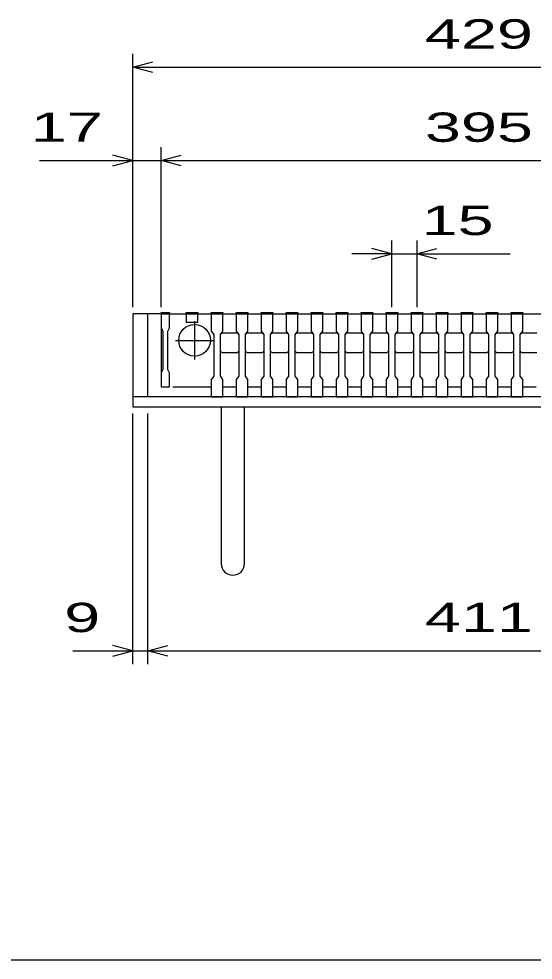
# Model space of a CAD drawing. Units: millimetres, scale not verified. Extents: x -1456 to 1389, y -1026 to 839.
# Drawn here: x -1016 to -708, y -921 to -356 of the extents above; entities that cross this region are included whole.
import ezdxf
from ezdxf.enums import TextEntityAlignment as Align

# ---------------------------------------------------------------- set-up
doc = ezdxf.new("R2010")
doc.units = ezdxf.units.MM
doc.header["$LTSCALE"] = 8
for name, color, linetype, lineweight in [('0_2', 150, 'Continuous', 25), ('16', 3, 'Continuous', 25), ('19', 6, 'Continuous', 25), ('22', 4, 'Continuous', 25)]:
    doc.layers.add(name, color=color, linetype=linetype, lineweight=lineweight)
doc.styles.add('ベクトル', font='')
doc.styles.get('ベクトル').set_extended_font_data('ベクトル')

msp = doc.modelspace()

# ---------------------------------------------------------------- linework, layer by layer
at = {"layer": '0_2'}
msp.add_line((1388.8, -921.2), (-1379.2, -921.2), dxfattribs=at)
at = {"layer": '16'}
for p, q in [((-931, -533), (-931, -532.3)), ((-931, -532.3), (-926, -532.3)), ((-931, -533), (-931, -541.5)), ((-926, -533), (-931, -533)), ((-931, -533), (-931, -577)), ((-931, -533), (-536, -533)), ((-926, -532.3), (-926, -533)), ((-926, -541.5), (-926, -533)), ((-925.5, -533), (-902.5, -533)), ((-916, -533), (-916, -532.3)), ((-916, -532.3), (-909, -532.3)), ((-916, -533), (-916, -538)), ((-909, -533), (-916, -533)), ((-909, -532.3), (-909, -533)), ((-909, -538), (-909, -533)), ((-901, -533), (-901, -532.3)), ((-901, -532.3), (-894, -532.3)), ((-901, -533), (-901, -543.5)), ((-894, -533), (-901, -533)), ((-894, -532.3), (-894, -533)), ((-894, -543.5), (-894, -533)), ((-886, -533), (-886, -532.3)), ((-886, -532.3), (-879, -532.3)), ((-886, -533), (-886, -543.5)), ((-879, -533), (-886, -533)), ((-879, -532.3), (-879, -533)), ((-879, -543.5), (-879, -533)), ((-871, -533), (-871, -532.3)), ((-871, -532.3), (-864, -532.3)), ((-871, -533), (-871, -543.5)), ((-864, -533), (-871, -533)), ((-864, -532.3), (-864, -533)), ((-864, -543.5), (-864, -533)), ((-856, -533), (-856, -532.3)), ((-856, -532.3), (-849, -532.3)), ((-856, -533), (-856, -543.5)), ((-849, -533), (-856, -533)), ((-849, -532.3), (-849, -533)), ((-849, -543.5), (-849, -533)), ((-841, -533), (-841, -532.3)), ((-841, -532.3), (-834, -532.3)), ((-841, -533), (-841, -543.5)), ((-834, -533), (-841, -533)), ((-834, -532.3), (-834, -533)), ((-834, -543.5), (-834, -533)), ((-826, -533), (-826, -532.3)), ((-826, -532.3), (-819, -532.3)), ((-826, -533), (-826, -543.5)), ((-819, -533), (-826, -533)), ((-819, -532.3), (-819, -533)), ((-819, -543.5), (-819, -533)), ((-811, -533), (-811, -532.3)), ((-811, -532.3), (-804, -532.3)), ((-811, -533), (-811, -543.5)), ((-804, -533), (-811, -533)), ((-804, -532.3), (-804, -533)), ((-804, -543.5), (-804, -533)), ((-796, -533), (-796, -532.3)), ((-796, -532.3), (-789, -532.3)), ((-796, -533), (-796, -543.5)), ((-789, -533), (-796, -533)), ((-789, -532.3), (-789, -533)), ((-789, -543.5), (-789, -533)), ((-781, -533), (-781, -532.3)), ((-781, -532.3), (-774, -532.3)), ((-781, -533), (-781, -543.5)), ((-774, -533), (-781, -533)), ((-774, -532.3), (-774, -533)), ((-774, -543.5), (-774, -533)), ((-766, -533), (-766, -532.3)), ((-766, -532.3), (-759, -532.3)), ((-766, -533), (-766, -543.5)), ((-759, -533), (-766, -533)), ((-759, -532.3), (-759, -533)), ((-759, -543.5), (-759, -533)), ((-751, -533), (-751, -532.3)), ((-751, -532.3), (-744, -532.3)), ((-751, -533), (-751, -543.5)), ((-744, -533), (-751, -533)), ((-744, -532.3), (-744, -533)), ((-744, -543.5), (-744, -533)), ((-736, -533), (-736, -532.3)), ((-736, -532.3), (-729, -532.3)), ((-736, -533), (-736, -543.5)), ((-729, -533), (-736, -533)), ((-729, -532.3), (-729, -533)), ((-729, -543.5), (-729, -533)), ((-721, -533), (-721, -532.3)), ((-721, -532.3), (-714, -532.3)), ((-721, -533), (-721, -543.5)), ((-714, -533), (-721, -533)), ((-714, -532.3), (-714, -533)), ((-714, -543.5), (-714, -533)), ((-931, -541.5), (-930, -543.5)), ((-927, -543.5), (-926, -541.5)), ((-916, -538), (-909, -538)), ((-911, -537.5), (-911, -560.5)), ((-930, -543.5), (-930, -566.5)), ((-927, -566.5), (-927, -543.5)), ((-901, -543.5), (-899.5, -545.5)), ((-899.5, -545.5), (-899.5, -570.5)), ((-895.5, -545.5), (-894, -543.5)), ((-895.5, -545.5), (-894.5, -544.5)), ((-895.5, -570.5), (-895.5, -545.5)), ((-894.5, -544.5), (-885.5, -544.5)), ((-886, -543.5), (-884.5, -545.5)), ((-885.5, -544.5), (-884.5, -545.5)), ((-884.5, -545.5), (-884.5, -570.5)), ((-880.5, -545.5), (-879, -543.5)), ((-880.5, -545.5), (-879.5, -544.5)), ((-880.5, -570.5), (-880.5, -545.5)), ((-879.5, -544.5), (-870.5, -544.5)), ((-871, -543.5), (-869.5, -545.5)), ((-870.5, -544.5), (-869.5, -545.5)), ((-869.5, -545.5), (-869.5, -570.5)), ((-865.5, -545.5), (-864, -543.5)), ((-865.5, -545.5), (-864.5, -544.5)), ((-865.5, -570.5), (-865.5, -545.5)), ((-864.5, -544.5), (-855.5, -544.5)), ((-856, -543.5), (-854.5, -545.5)), ((-855.5, -544.5), (-854.5, -545.5)), ((-854.5, -545.5), (-854.5, -570.5)), ((-850.5, -545.5), (-849, -543.5)), ((-850.5, -545.5), (-849.5, -544.5)), ((-850.5, -570.5), (-850.5, -545.5)), ((-849.5, -544.5), (-840.5, -544.5)), ((-841, -543.5), (-839.5, -545.5)), ((-840.5, -544.5), (-839.5, -545.5)), ((-839.5, -545.5), (-839.5, -570.5)), ((-835.5, -545.5), (-834, -543.5)), ((-835.5, -545.5), (-834.5, -544.5)), ((-835.5, -570.5), (-835.5, -545.5)), ((-834.5, -544.5), (-825.5, -544.5)), ((-826, -543.5), (-824.5, -545.5)), ((-825.5, -544.5), (-824.5, -545.5)), ((-824.5, -545.5), (-824.5, -570.5)), ((-820.5, -545.5), (-819, -543.5)), ((-820.5, -545.5), (-819.5, -544.5)), ((-820.5, -570.5), (-820.5, -545.5)), ((-819.5, -544.5), (-810.5, -544.5)), ((-811, -543.5), (-809.5, -545.5)), ((-810.5, -544.5), (-809.5, -545.5)), ((-809.5, -545.5), (-809.5, -570.5)), ((-805.5, -545.5), (-804, -543.5)), ((-805.5, -545.5), (-804.5, -544.5)), ((-805.5, -570.5), (-805.5, -545.5)), ((-804.5, -544.5), (-795.5, -544.5)), ((-796, -543.5), (-794.5, -545.5)), ((-795.5, -544.5), (-794.5, -545.5)), ((-794.5, -545.5), (-794.5, -570.5)), ((-790.5, -545.5), (-789, -543.5)), ((-790.5, -545.5), (-789.5, -544.5)), ((-790.5, -570.5), (-790.5, -545.5)), ((-789.5, -544.5), (-780.5, -544.5)), ((-781, -543.5), (-779.5, -545.5)), ((-780.5, -544.5), (-779.5, -545.5)), ((-779.5, -545.5), (-779.5, -570.5)), ((-775.5, -545.5), (-774, -543.5)), ((-775.5, -545.5), (-774.5, -544.5)), ((-775.5, -570.5), (-775.5, -545.5)), ((-774.5, -544.5), (-765.5, -544.5)), ((-766, -543.5), (-764.5, -545.5)), ((-765.5, -544.5), (-764.5, -545.5)), ((-764.5, -545.5), (-764.5, -570.5)), ((-760.5, -545.5), (-759, -543.5)), ((-760.5, -545.5), (-759.5, -544.5)), ((-760.5, -570.5), (-760.5, -545.5)), ((-759.5, -544.5), (-750.5, -544.5)), ((-751, -543.5), (-749.5, -545.5)), ((-750.5, -544.5), (-749.5, -545.5)), ((-749.5, -545.5), (-749.5, -570.5)), ((-745.5, -545.5), (-744, -543.5)), ((-745.5, -545.5), (-744.5, -544.5)), ((-745.5, -570.5), (-745.5, -545.5)), ((-744.5, -544.5), (-735.5, -544.5)), ((-736, -543.5), (-734.5, -545.5)), ((-735.5, -544.5), (-734.5, -545.5)), ((-734.5, -545.5), (-734.5, -570.5)), ((-730.5, -545.5), (-729, -543.5)), ((-730.5, -545.5), (-729.5, -544.5)), ((-730.5, -570.5), (-730.5, -545.5)), ((-729.5, -544.5), (-720.5, -544.5)), ((-721, -543.5), (-719.5, -545.5)), ((-720.5, -544.5), (-719.5, -545.5)), ((-719.5, -545.5), (-719.5, -570.5)), ((-715.5, -545.5), (-714, -543.5)), ((-715.5, -545.5), (-714.5, -544.5)), ((-715.5, -570.5), (-715.5, -545.5)), ((-714.5, -544.5), (-705.5, -544.5)), ((-922.5, -549), (-899.5, -549)), ((-894.5, -556.5), (-895.5, -555.5)), ((-885.5, -556.5), (-894.5, -556.5)), ((-884.5, -555.5), (-885.5, -556.5)), ((-879.5, -556.5), (-880.5, -555.5)), ((-870.5, -556.5), (-879.5, -556.5)), ((-869.5, -555.5), (-870.5, -556.5)), ((-864.5, -556.5), (-865.5, -555.5)), ((-855.5, -556.5), (-864.5, -556.5)), ((-854.5, -555.5), (-855.5, -556.5)), ((-849.5, -556.5), (-850.5, -555.5)), ((-840.5, -556.5), (-849.5, -556.5)), ((-839.5, -555.5), (-840.5, -556.5)), ((-834.5, -556.5), (-835.5, -555.5)), ((-825.5, -556.5), (-834.5, -556.5)), ((-824.5, -555.5), (-825.5, -556.5)), ((-819.5, -556.5), (-820.5, -555.5)), ((-810.5, -556.5), (-819.5, -556.5)), ((-809.5, -555.5), (-810.5, -556.5)), ((-804.5, -556.5), (-805.5, -555.5)), ((-795.5, -556.5), (-804.5, -556.5)), ((-794.5, -555.5), (-795.5, -556.5)), ((-789.5, -556.5), (-790.5, -555.5)), ((-780.5, -556.5), (-789.5, -556.5)), ((-779.5, -555.5), (-780.5, -556.5)), ((-774.5, -556.5), (-775.5, -555.5)), ((-765.5, -556.5), (-774.5, -556.5)), ((-764.5, -555.5), (-765.5, -556.5)), ((-759.5, -556.5), (-760.5, -555.5)), ((-750.5, -556.5), (-759.5, -556.5)), ((-749.5, -555.5), (-750.5, -556.5)), ((-744.5, -556.5), (-745.5, -555.5)), ((-735.5, -556.5), (-744.5, -556.5)), ((-734.5, -555.5), (-735.5, -556.5)), ((-729.5, -556.5), (-730.5, -555.5)), ((-720.5, -556.5), (-729.5, -556.5)), ((-719.5, -555.5), (-720.5, -556.5)), ((-714.5, -556.5), (-715.5, -555.5)), ((-705.5, -556.5), (-714.5, -556.5)), ((-930, -566.5), (-931, -568.5)), ((-931, -568.5), (-931, -577)), ((-926, -568.5), (-927, -566.5)), ((-926, -577), (-926, -568.5)), ((-899.5, -570.5), (-901, -572.5)), ((-894, -572.5), (-895.5, -570.5)), ((-884.5, -570.5), (-886, -572.5)), ((-879, -572.5), (-880.5, -570.5)), ((-869.5, -570.5), (-871, -572.5)), ((-864, -572.5), (-865.5, -570.5)), ((-854.5, -570.5), (-856, -572.5)), ((-849, -572.5), (-850.5, -570.5)), ((-839.5, -570.5), (-841, -572.5)), ((-834, -572.5), (-835.5, -570.5)), ((-824.5, -570.5), (-826, -572.5)), ((-819, -572.5), (-820.5, -570.5)), ((-809.5, -570.5), (-811, -572.5)), ((-804, -572.5), (-805.5, -570.5)), ((-794.5, -570.5), (-796, -572.5)), ((-789, -572.5), (-790.5, -570.5)), ((-779.5, -570.5), (-781, -572.5)), ((-774, -572.5), (-775.5, -570.5)), ((-764.5, -570.5), (-766, -572.5)), ((-759, -572.5), (-760.5, -570.5)), ((-749.5, -570.5), (-751, -572.5)), ((-744, -572.5), (-745.5, -570.5)), ((-734.5, -570.5), (-736, -572.5)), ((-729, -572.5), (-730.5, -570.5)), ((-719.5, -570.5), (-721, -572.5)), ((-714, -572.5), (-715.5, -570.5)), ((-901, -572.5), (-901, -583)), ((-894, -583), (-894, -572.5)), ((-886, -572.5), (-886, -583)), ((-879, -583), (-879, -572.5)), ((-871, -572.5), (-871, -583)), ((-864, -583), (-864, -572.5)), ((-856, -572.5), (-856, -583)), ((-849, -583), (-849, -572.5)), ((-841, -572.5), (-841, -583)), ((-834, -583), (-834, -572.5)), ((-826, -572.5), (-826, -583)), ((-819, -583), (-819, -572.5)), ((-811, -572.5), (-811, -583)), ((-804, -583), (-804, -572.5)), ((-796, -572.5), (-796, -583)), ((-789, -583), (-789, -572.5)), ((-781, -572.5), (-781, -583)), ((-774, -583), (-774, -572.5)), ((-766, -572.5), (-766, -583)), ((-759, -583), (-759, -572.5)), ((-751, -572.5), (-751, -583)), ((-744, -583), (-744, -572.5)), ((-736, -572.5), (-736, -583)), ((-729, -583), (-729, -572.5)), ((-721, -572.5), (-721, -583)), ((-714, -583), (-714, -572.5)), ((-931, -577), (-926, -577)), ((-924, -577), (-901, -577)), ((-894, -577), (-886, -577)), ((-879, -577), (-871, -577)), ((-864, -577), (-856, -577)), ((-849, -577), (-841, -577)), ((-834, -577), (-826, -577)), ((-819, -577), (-811, -577)), ((-804, -577), (-796, -577)), ((-789, -577), (-781, -577)), ((-774, -577), (-766, -577)), ((-759, -577), (-751, -577)), ((-744, -577), (-736, -577)), ((-729, -577), (-721, -577)), ((-714, -577), (-706, -577)), ((-901, -583), (-894, -583)), ((-886, -583), (-879, -583)), ((-871, -583), (-864, -583)), ((-856, -583), (-849, -583)), ((-841, -583), (-834, -583)), ((-826, -583), (-819, -583)), ((-811, -583), (-804, -583)), ((-796, -583), (-789, -583)), ((-781, -583), (-774, -583)), ((-766, -583), (-759, -583)), ((-751, -583), (-744, -583)), ((-736, -583), (-729, -583)), ((-721, -583), (-714, -583))]:
    msp.add_line(p, q, dxfattribs=at)
msp.add_circle((-911, -549), 9.5, dxfattribs=at)
at = {"layer": '19'}
for p, q in [((-931, -533), (-948, -533)), ((-948, -533), (-948, -589)), ((-939, -583), (-939, -533)), ((-939, -583), (-948, -583)), ((-528, -583), (-939, -583)), ((-948, -589), (-519, -589)), ((-895, -589), (-895, -683)), ((-881, -683), (-881, -589))]:
    msp.add_line(p, q, dxfattribs=at)
msp.add_arc((-888, -683), 7, 180, 0, dxfattribs=at)
at = {"layer": '22'}
for p, q in [((-948, -529), (-948, -377)), ((-948, -385), (-936, -381.8)), ((-936, -388.2), (-948, -385)), ((-948, -385), (-519, -385)), ((-948, -529), (-948, -433)), ((-931, -529), (-931, -433)), ((-948, -441), (-960, -437.8)), ((-931, -441), (-919, -437.8)), ((-1004, -441), (-948, -441)), ((-960, -444.2), (-948, -441)), ((-948, -441), (-931, -441)), ((-919, -444.2), (-931, -441)), ((-931, -441), (-536, -441)), ((-792.5, -529), (-792.5, -489)), ((-777.5, -489), (-777.5, -529)), ((-792.5, -497), (-816.5, -497)), ((-792.5, -497), (-804.5, -493.8)), ((-804.5, -500.2), (-792.5, -497)), ((-792.5, -497), (-777.5, -497)), ((-777.5, -497), (-765.5, -493.8)), ((-765.5, -500.2), (-777.5, -497)), ((-777.5, -497), (-721.5, -497)), ((-948, -743.4), (-948, -593)), ((-939, -743.4), (-939, -593)), ((-948, -735.4), (-960, -732.2)), ((-939, -735.4), (-927, -732.2)), ((-984, -735.4), (-948, -735.4)), ((-960, -738.6), (-948, -735.4)), ((-948, -735.4), (-939, -735.4)), ((-927, -738.6), (-939, -735.4)), ((-939, -735.4), (-528, -735.4))]:
    msp.add_line(p, q, dxfattribs=at)

# ---------------------------------------------------------------- texts
at = {"layer": '22', "color": 2, "style": 'ベクトル', "width": 1.65}
for s, p in [(' 429 ', (-783.5, -365)), (' 17 ', (-1020, -421)), (' 395 ', (-783.5, -421)), (' 15 ', (-785.5, -477)), (' 9 ', (-1000, -715.4)), (' 411 ', (-783.5, -715.4))]:
    msp.add_text(s, height=17.6, dxfattribs=at).set_placement(p, align=Align.MIDDLE_LEFT)

doc.saveas('drawing.dxf')
